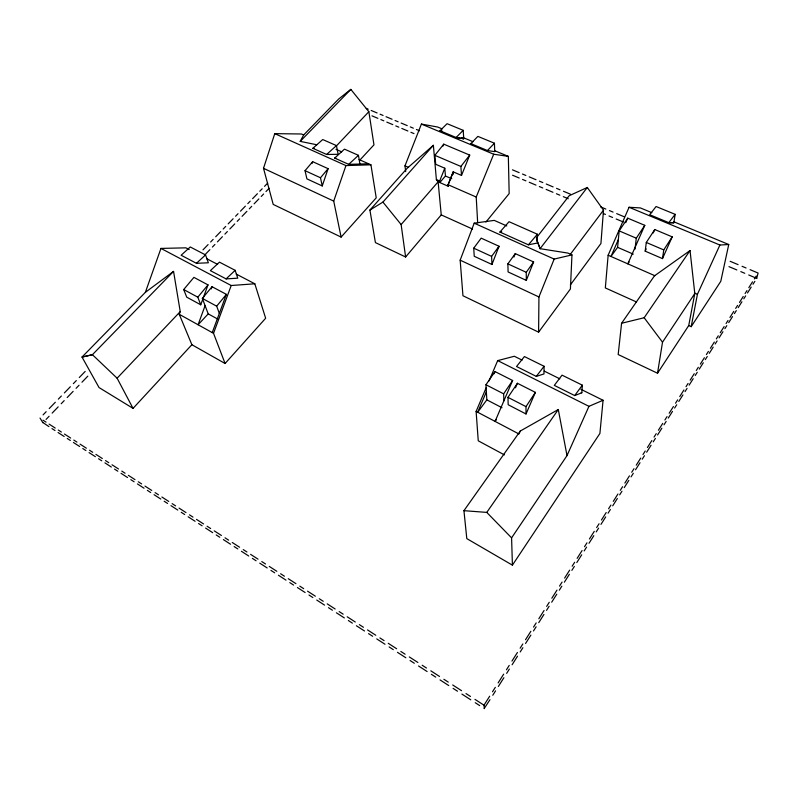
<?xml version="1.0" encoding="UTF-8"?>
<svg xmlns="http://www.w3.org/2000/svg" width="798" height="798" viewBox="0 0 798 798"><rect width="100%" height="100%" fill="white"/><g stroke="black" fill="none" stroke-linecap="round" stroke-linejoin="round"><path stroke-width="1.2" d="M537.393 234.233L537.323 243.061L528.386 244.806L499.907 232.058L509.044 221.704L537.393 234.233L528.386 244.806M538.6 332.158L538.939 296.966L554.161 259.081L571.966 254.901L570.41 288.966L538.6 332.158L462.95 295.749L460.167 260.168L474.192 223.171L494.251 220.388L506.74 225.934M544.096 366.282L543.967 373.963L536.296 376.387L516.535 366.511L524.406 356.556L544.096 366.282L536.296 376.387M581.832 392.786L582.341 385.175L562.041 375.15L554.311 385.384L574.69 395.569L581.832 392.786L581.243 392.496M536.306 237.944L569.164 195.729L587.298 187.47L603.488 210.173L600.934 243.49L570.331 284.956M651.856 212.677L640.375 207.929L629.073 207.271L608.136 255.23L605.333 287.928L636.555 302.013M580.874 389.274L603.069 400.277L599.906 433.444L512.416 565.154L466.8 538.62L463.937 510.68L520.266 431.05L558.291 409.524L567.009 455.608L511.588 537.872L512.416 565.154M618.34 239.609L610.969 256.477L617.602 247.34L619.168 230.891L627.717 218.163L644.794 225.335L627.817 263.849L629.133 262.003M621.582 323.27L618.181 354.531L657.522 373.225L688.734 325.544L694.799 293.524L690.031 250.552L654.44 275.869L621.582 323.27L644.166 317.744L690.031 250.552M635.028 249.106L636.285 238.193L644.794 225.335M645.193 251.161L646.29 242.462L654.769 229.535L672.205 236.856L662.49 258.602L645.193 251.161L646.2 248.886M662.49 258.602L663.766 249.914L672.205 236.856M673.861 222.752L675.138 214.343L656.086 206.512L649.692 214.712L668.814 222.652L673.861 222.752L669.352 222.672M657.522 373.225L662.52 342.192L694.799 293.524M691.198 326.651L697.422 294.302L719.896 245.026L728.744 244.517L720.784 281.325L691.198 326.651L688.734 325.544M756.674 278.452L758.1 273.046L750.06 269.664M359.06 159.55L370.93 164.817L376.227 197.844L341.105 237.096L273.215 204.418L263.51 168.318L274.761 133.635L301.454 133.994L303.669 134.972L300.208 141.376L316.806 144.767M312.068 163.49L312.676 161.675L328.108 168.677L322.242 185.954L306.901 178.862L305.036 170.672L312.676 161.675M341.105 237.096L333.724 201.116L345.943 165.585L370.93 164.817M145.376 292.327L173.555 271.39L180.238 311.609L179.261 314.312L191.879 344.716L133.047 408.377L99.032 387.549L82.024 357.065L145.376 292.327L160.957 248.417L185.904 247.839L189.186 249.555M200.737 304.786L208.009 284.896L193.914 277.375L183.7 289.544L186.732 297.165L200.737 304.786L197.804 297.185L183.7 289.544M205.086 305.654L198.084 324.746L208.218 313.873L202.343 298.422L212.029 286.711L226.373 294.362L212.238 332.596M211.211 288.946L212.029 286.711M225.086 363.499L213.525 333.315L231.211 285.514L254.821 283.789L265.654 318.242L225.086 363.499L191.879 344.716M491.957 264.487L499.019 246.253L481.174 238.153L473.733 248.178L474.241 256.288L491.957 264.487L491.608 256.387L499.019 246.253L498.271 248.178M405.693 171.58L404.975 165.854L421.404 124.079L437.653 127.022L442.212 128.917M513.922 257.056L515.269 253.614L533.613 261.953L526.301 280.377L508.087 271.948L507.877 263.859L515.259 253.624M442.99 146.064L443.748 144.159L469.713 155.101L461.503 175.43L453.244 171.869L448.117 184.737L448.247 186.263L439.788 182.552L439.648 181.036L444.785 168.218L435.718 164.298L434.86 155.331L443.748 144.159M448.247 186.263L448.117 184.737L453.244 171.869L453.434 174.094L453.294 171.889M477.673 222.951L476.216 197.036L493.693 154.223L508.336 156.378L509.164 193.595L485.912 222.083M504.416 454.89L478.251 440.805L476.117 411.419L486.191 387.708M489.064 380.925L497.693 360.606L514.321 356.267L522.082 360.117M486.361 391.818L477.683 412.247L486.83 399.848L485.962 384.756L494.969 371.559L512.625 380.496L495.079 421.404L496.476 419.469M494.022 373.813L494.969 371.559M515.478 387.798L517.413 383.279L535.398 392.377L526.022 413.972L508.186 404.746L507.967 397.354L517.413 383.279M519.418 433.015L520.266 431.05M625.742 222.682L627.717 218.163M653.263 232.946L654.769 229.535M567.009 455.608L588.954 406.332L603.069 400.277M484.196 708.504L489.982 699.686M492.785 695.258L495.578 690.849M498.361 686.45L503.887 677.721M506.64 673.382L509.373 669.063M512.097 664.754L517.513 656.195M520.206 651.946L522.89 647.707M525.563 643.487L530.87 635.108M533.503 630.939L536.136 626.789M538.75 622.649L543.957 614.43M546.54 610.35L549.124 606.28M551.687 602.221L556.795 594.161M559.328 590.161L561.852 586.171M564.366 582.191L569.373 574.291M571.857 570.361L574.341 566.45M576.804 562.55L581.712 554.8M584.156 550.939L586.59 547.109M589.004 543.278L593.822 535.677M596.216 531.897L598.6 528.126M600.974 524.376L605.702 516.914M608.046 513.204L610.39 509.513M612.714 505.832L617.353 498.511M619.657 494.87L621.951 491.239M624.245 487.628L628.794 480.436M631.058 476.865L633.313 473.304M635.557 469.753L640.026 462.7M642.24 459.189L644.455 455.698M646.659 452.217L651.048 445.284M653.233 441.843L655.407 438.411M657.572 434.99L661.871 428.187M664.016 424.805L666.15 421.434M668.275 418.072L672.505 411.389M674.609 408.067L676.714 404.756M678.799 401.454L682.958 394.89M685.023 391.628L687.078 388.377M689.133 385.135L693.213 378.691M695.248 375.479L697.272 372.287M699.287 369.095L703.297 362.761M705.292 359.609L707.287 356.467M709.262 353.334L713.213 347.11M715.168 344.008L717.123 340.926M719.078 337.843L722.948 331.729M724.873 328.676L726.798 325.644M728.714 322.621L732.524 316.606M734.419 313.604L736.305 310.621M738.19 307.649L741.941 301.734M743.806 298.791L745.661 295.859M747.507 292.936L751.197 287.11M753.023 284.218L754.858 281.335M484.336 708.604L483.987 705.193L489.673 696.225M492.506 691.776L495.319 687.337M498.122 682.918L503.688 674.13M506.461 669.771L509.214 665.422M511.957 661.093L517.423 652.495M520.136 648.215L522.83 643.956M525.523 639.717L530.87 631.288M533.533 627.098L536.176 622.919M538.81 618.759L544.056 610.5M546.66 606.39L549.253 602.3M551.837 598.231L556.974 590.121M559.528 586.101L562.071 582.091M564.605 578.091L569.652 570.151M572.156 566.201L574.65 562.271M577.134 558.351L582.071 550.56M584.525 546.69L586.979 542.83M589.413 538.989L594.261 531.348M596.665 527.548L599.069 523.767M601.463 519.997L606.211 512.506M608.575 508.775L610.929 505.064M613.283 501.363L617.941 494.012M620.265 490.351L622.57 486.71M624.874 483.079L629.452 475.857M631.727 472.276L634.001 468.695M636.255 465.134L640.754 458.052M642.989 454.521L645.213 451.02M647.427 447.518L651.846 440.566M654.041 437.105L656.225 433.653M658.4 430.222L662.739 423.389M664.894 419.997L667.038 416.616M669.173 413.244L673.432 406.531M675.547 403.199L677.652 399.868M679.756 396.556L683.936 389.973M686.011 386.691L688.085 383.429M690.15 380.177L694.25 373.703M696.295 370.481L698.33 367.279M700.355 364.078L704.395 357.723M706.4 354.561L708.395 351.409M710.39 348.267L714.35 342.013M716.325 338.911L718.29 335.808M720.245 332.726L724.145 326.582M726.08 323.529L728.015 320.477M729.941 317.444L733.761 311.41M735.666 308.407L737.571 305.415M739.467 302.432L743.227 296.487M745.103 293.534L746.968 290.592M748.823 287.659L752.524 281.824M754.369 278.921L756.205 276.028M526.022 413.972L525.982 406.621L535.398 392.377M503.887 400.865L503.638 393.833L512.625 380.496M463.937 510.68L486.78 512.396L558.291 409.524M526.301 280.377L526.261 272.308L533.613 261.953M574.69 395.569L582.341 385.175M570.281 254.372L603.488 210.173M668.814 222.652L675.138 214.343M587.298 187.47L540.076 248.677L567.857 253.076L571.966 254.901M461.503 175.43L460.875 166.453L469.713 155.101M219.33 313.395L216.687 306.183L226.373 294.362M197.804 297.185L208.009 284.896M322.242 185.954L320.487 177.764L328.108 168.677M405.613 256.996L441.244 214.901L438.122 181.834L436.386 179.61L433.374 145.296L407.199 168.268L369.913 210.073L375.409 242.592L405.613 256.996L401.135 224.557L382.93 202.094L433.374 145.296M439.788 182.552L445.454 175.999L444.785 168.218M401.135 224.557L438.122 181.834M359.599 160.368L373.963 144.857L368.856 111.71L350.831 89.396L338.701 99.002L303.669 134.972M336.377 145.944L368.856 111.71M133.047 408.377L117.107 378.202L180.238 311.609M487.458 150.543L494.431 143.211L477.872 136.388L470.85 143.62L487.458 150.543L494.73 151.65L494.431 143.211M48.927 426.611L43.002 422.591M46.065 419.419L49.107 416.267M52.149 413.115L58.194 406.85M61.207 403.738L64.199 400.626M67.192 397.534L73.137 391.369M76.089 388.307L79.042 385.254M81.975 382.212L87.82 376.147M204.817 254.921L209.884 249.674M212.408 247.061L214.921 244.457M217.425 241.864L222.413 236.697M224.896 234.123L227.37 231.56M229.834 228.996L234.752 223.909M237.196 221.375L239.629 218.852M242.063 216.328L246.901 211.32M249.305 208.827L251.709 206.333M254.103 203.849L258.871 198.911M261.245 196.458L263.609 194.004M265.973 191.56L269.106 188.318M42.893 422.701L40.01 418.052M43.092 414.87L46.164 411.698M49.227 408.546L55.321 402.252M58.344 399.13L61.366 396.007M64.379 392.905L70.374 386.721M73.346 383.648L76.319 380.586M79.281 377.524L85.167 371.449M202.991 249.854L208.098 244.597M210.632 241.974L213.166 239.37M215.689 236.767L220.707 231.58M223.201 229.006L225.694 226.433M228.178 223.869L233.126 218.762M235.59 216.228L238.043 213.694M240.487 211.171L245.355 206.143M247.779 203.64L250.193 201.146M252.607 198.662L257.405 193.714M259.789 191.251L262.173 188.787M264.547 186.343L267.699 183.091M173.555 271.39L92.418 354.701L82.024 357.065L92.438 354.721L117.107 378.202M300.208 141.376L350.831 89.396M456.955 137.625L456.137 137.495L463.199 130.333L447.07 123.69L439.957 130.752L456.137 137.495L463.758 138.772L463.199 130.333M226.113 278.911L235.151 270.322L219.45 262.153L210.373 270.632L226.113 278.911L237.754 278.163L235.151 270.322M348.706 164.358L358.452 155.331L344.467 149.146L334.671 158.074L348.706 164.358L368.586 163.77M196.438 263.3L205.545 254.921L190.263 246.971L181.126 255.24L196.438 263.3L208.358 262.791L205.545 254.921M326.631 154.473L336.457 145.605L322.731 139.54L312.866 148.308L326.631 154.473L338.113 154.303L336.457 145.605M369.913 210.073L382.93 202.094M499.907 232.058L501.693 231.769M334.671 158.074L335.848 158.044M312.866 148.308L314.073 148.298M456.137 137.495L463.758 138.772L461.533 137.845M439.957 130.752L442.192 131.141M673.662 221.714L728.744 244.517M462.73 137.436L472.995 141.705M494.66 150.702L508.336 156.378M629.073 207.271L719.896 245.026M421.404 124.079L493.693 154.223M366.252 108.398L368.217 109.216M371.17 110.463L377.105 112.957M380.077 114.204L383.07 115.461M386.062 116.717L392.067 119.241M395.09 120.508L398.112 121.785M401.145 123.052L407.229 125.615M410.282 126.892L413.344 128.189M416.416 129.476L419.509 130.772M512.456 169.824L519.139 172.637M522.5 174.044L525.862 175.46M529.234 176.877L536.007 179.72M539.408 181.156L542.82 182.582M546.241 184.019L553.104 186.912M556.555 188.358L560.016 189.814M563.478 191.271L570.45 194.193M600.744 206.921L605.852 209.076M609.453 210.582L613.054 212.098M616.674 213.615L623.936 216.667M730.15 261.305L738.08 264.627M742.06 266.303L746.05 267.978M371.988 115.85L377.893 118.343M380.855 119.59L383.828 120.847M386.801 122.104L392.786 124.628M395.788 125.904L398.801 127.171M401.813 128.448L407.868 131.002M410.91 132.288L413.963 133.575M512.555 175.221L519.209 178.024M522.54 179.44L525.892 180.847M529.244 182.263L535.977 185.116M539.358 186.542L542.75 187.969M546.151 189.405L552.984 192.298M556.415 193.744L559.847 195.191M563.298 196.647L568.246 198.742M603.398 213.585L605.433 214.443M609.004 215.959L612.595 217.475M616.186 218.991L623.408 222.043M728.973 266.632L736.843 269.953M740.803 271.619L744.773 273.295M748.743 274.981L756.743 278.352M619.168 230.891L636.285 238.193M646.29 242.462L663.766 249.914M434.86 155.331L460.875 166.453M617.602 247.34L633.283 254.133M445.454 175.999L451.788 178.752M404.975 165.854L408.536 167.41M436.376 179.6L439.648 181.036M448.117 184.737L476.216 197.036M608.136 255.23L654.929 275.729M694.4 292.976L697.422 294.302M336.008 149.316L341.664 151.829M274.761 133.635L345.943 165.585M474.192 223.171L554.161 259.081M441.244 214.901L472.566 229.056M305.036 170.672L320.487 177.764M473.733 248.178L491.608 256.387M507.877 263.859L526.261 272.308M263.51 168.318L333.724 201.116M460.167 260.168L538.939 296.966M544.266 371.12L559.797 378.821M497.693 360.606L588.954 406.332M485.962 384.756L503.638 393.833M507.967 397.354L525.982 406.621M486.83 399.848L502.002 407.728M206.692 258.682L217.625 264.387M236.228 274.083L254.821 283.789M476.117 411.419L518.989 433.992M160.957 248.417L231.211 285.514M202.343 298.422L216.687 306.183M208.218 313.873L217.994 319.22M179.261 314.312L213.525 333.315M43.022 420.187L46.055 422.142M49.097 424.107L55.222 428.067M58.294 430.052L61.376 432.047M64.468 434.042L70.673 438.052M73.795 440.077L76.927 442.102M80.069 444.127L86.374 448.207M89.546 450.252L92.728 452.306M95.92 454.371L102.324 458.511M105.545 460.596L108.777 462.68M112.019 464.775L118.523 468.985M121.795 471.099L125.077 473.224M128.368 475.349L134.992 479.628M138.313 481.773L141.645 483.927M144.987 486.092L151.71 490.431M155.091 492.615L158.483 494.81M161.884 497.004L168.717 501.423M172.149 503.638L175.59 505.872M179.051 508.097L185.994 512.585M189.485 514.85L192.986 517.104M196.498 519.378L203.56 523.947M207.101 526.231L210.662 528.535M214.233 530.84L221.415 535.488M225.026 537.812L228.637 540.156M232.278 542.5L239.57 547.219M243.24 549.593L246.921 551.967M250.612 554.361L258.043 559.159M261.774 561.563L265.515 563.986M269.275 566.41L276.826 571.298M280.617 573.752L284.427 576.206M288.248 578.68L295.928 583.647M299.789 586.141L303.669 588.645M307.549 591.158L315.37 596.206M319.3 598.749L323.24 601.293M327.2 603.857L335.15 608.994M339.15 611.577L343.16 614.171M347.19 616.774L355.28 622.011M359.349 624.635L363.439 627.278M367.539 629.921L375.778 635.248M379.918 637.931L384.077 640.614M388.247 643.318L396.636 648.734M400.855 651.457L405.085 654.2M409.334 656.944L417.883 662.47M422.172 665.243L426.481 668.026M430.81 670.819L439.508 676.445M443.888 679.278L448.276 682.11M452.685 684.963L461.543 690.689M466.002 693.572L470.471 696.455M474.96 699.357L483.987 705.193M51.96 428.576L55.002 430.541M58.045 432.516L64.169 436.476M67.251 438.471L70.334 440.476M73.426 442.481L79.65 446.501M82.773 448.526L85.905 450.561M89.057 452.596L95.371 456.685M98.543 458.74L101.725 460.805M104.917 462.87L111.341 467.03M114.563 469.114L117.795 471.209M121.037 473.314L127.56 477.533M130.832 479.658L134.114 481.783M137.416 483.917L144.039 488.206M147.361 490.361L150.702 492.526M154.054 494.69L160.787 499.049M164.169 501.244L167.56 503.438M170.962 505.643L177.794 510.072M181.236 512.296L184.687 514.53M188.138 516.775L195.091 521.274M198.582 523.538L202.094 525.802M205.605 528.077L212.677 532.655M216.228 534.959L219.789 537.263M223.36 539.578L230.542 544.236M234.153 546.57L237.784 548.914M241.415 551.268L248.717 556.006M252.387 558.381L256.078 560.765M259.769 563.159L267.2 567.967M270.931 570.39L274.682 572.814M278.442 575.248L285.993 580.146M289.794 582.6L293.604 585.074M297.425 587.547L305.115 592.525M308.976 595.029L312.856 597.542M316.746 600.056L324.567 605.123M328.497 607.667L332.437 610.221M336.397 612.784L344.357 617.941M348.357 620.535L352.367 623.128M356.397 625.742L364.496 630.989M368.566 633.622L372.646 636.265M376.746 638.919L384.995 644.255M389.135 646.949L393.294 649.642M397.474 652.335L405.863 657.771M410.082 660.505L414.312 663.248M418.561 666.001L427.11 671.537M431.399 674.32L435.718 677.113M440.037 679.916L448.745 685.552M453.114 688.385L457.513 691.228M461.912 694.08L470.78 699.816M475.239 702.709L479.708 705.602M486.74 512.376L511.588 537.872M644.166 317.744L662.52 342.192M358.452 155.331L359.938 164.029M471.648 143.75L470.85 143.63L471.648 143.75M540.076 248.677L536.525 239.171L540.076 248.677"/></g></svg>
